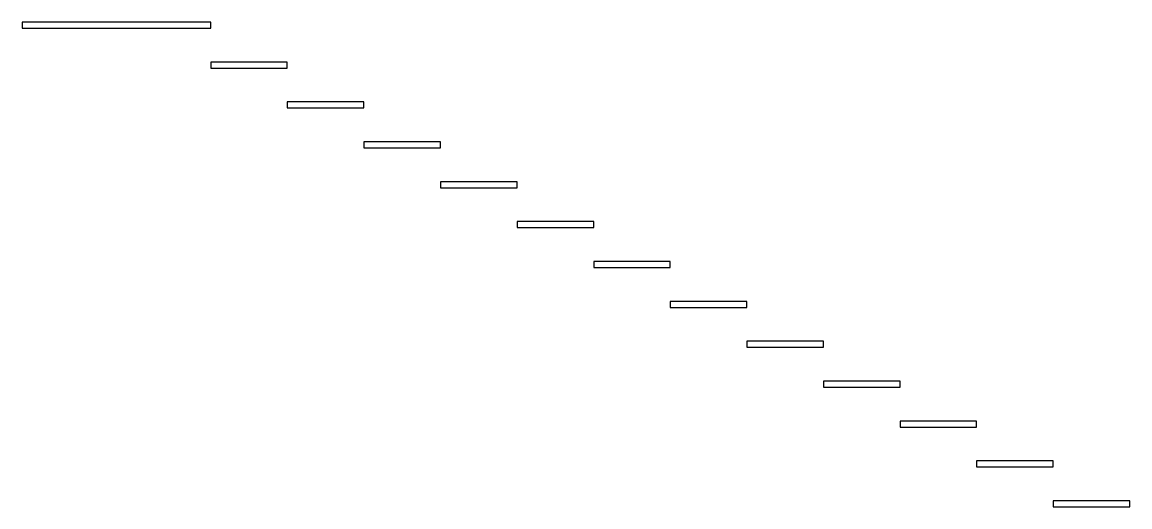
# Model space of a CAD drawing. Header units: metres. Extents: x 40 to 1000, y 14 to 1980.
# Drawn here: x 40 to 510, y 14.4 to 220 of the extents above.
import ezdxf

# ---------------------------------------------------------------- set-up
doc = ezdxf.new("R2010")
doc.units = ezdxf.units.M

msp = doc.modelspace()

# ---------------------------------------------------------------- linework, layer by layer
at = {"layer": 'PARAMETRIX'}
for p, q in [((120, 220), (40, 220)), ((40, 220), (40, 217.4615)), ((40, 217.4615), (120, 217.4615)), ((120, 217.4615), (120, 220)), ((152.5, 203.0769), (120, 203.0769)), ((120, 203.0769), (120, 200.5385)), ((152.5, 200.5385), (152.5, 203.0769)), ((120, 200.5385), (152.5, 200.5385)), ((185, 186.1538), (152.5, 186.1538)), ((152.5, 186.1538), (152.5, 183.6154)), ((152.5, 183.6154), (185, 183.6154)), ((185, 183.6154), (185, 186.1538)), ((217.5, 169.2308), (185, 169.2308)), ((185, 169.2308), (185, 166.6923)), ((217.5, 166.6923), (217.5, 169.2308)), ((185, 166.6923), (217.5, 166.6923)), ((250, 152.3077), (217.5, 152.3077)), ((217.5, 152.3077), (217.5, 149.7692)), ((250, 149.7692), (250, 152.3077)), ((217.5, 149.7692), (250, 149.7692)), ((282.5, 135.3846), (250, 135.3846)), ((250, 135.3846), (250, 132.8462)), ((250, 132.8462), (282.5, 132.8462)), ((282.5, 132.8462), (282.5, 135.3846)), ((315, 118.4615), (282.5, 118.4615)), ((282.5, 118.4615), (282.5, 115.9231)), ((315, 115.9231), (315, 118.4615)), ((282.5, 115.9231), (315, 115.9231)), ((347.5, 101.5385), (315, 101.5385)), ((315, 101.5385), (315, 99)), ((315, 99), (347.5, 99)), ((347.5, 99), (347.5, 101.5385)), ((380, 84.6154), (347.5, 84.6154)), ((347.5, 84.6154), (347.5, 82.0769)), ((380, 82.0769), (380, 84.6154)), ((347.5, 82.0769), (380, 82.0769)), ((412.5, 67.6923), (380, 67.6923)), ((380, 67.6923), (380, 65.1538)), ((412.5, 65.1538), (412.5, 67.6923)), ((380, 65.1538), (412.5, 65.1538)), ((445, 50.7692), (412.5, 50.7692)), ((412.5, 50.7692), (412.5, 48.2308)), ((412.5, 48.2308), (445, 48.2308)), ((445, 48.2308), (445, 50.7692)), ((477.5, 33.8462), (445, 33.8462)), ((445, 33.8462), (445, 31.3077)), ((477.5, 31.3077), (477.5, 33.8462)), ((445, 31.3077), (477.5, 31.3077)), ((510, 16.9231), (477.5, 16.9231)), ((477.5, 16.9231), (477.5, 14.3846)), ((477.5, 14.3846), (510, 14.3846)), ((510, 14.3846), (510, 16.9231))]:
    msp.add_line(p, q, dxfattribs=at)

doc.saveas('drawing.dxf')
